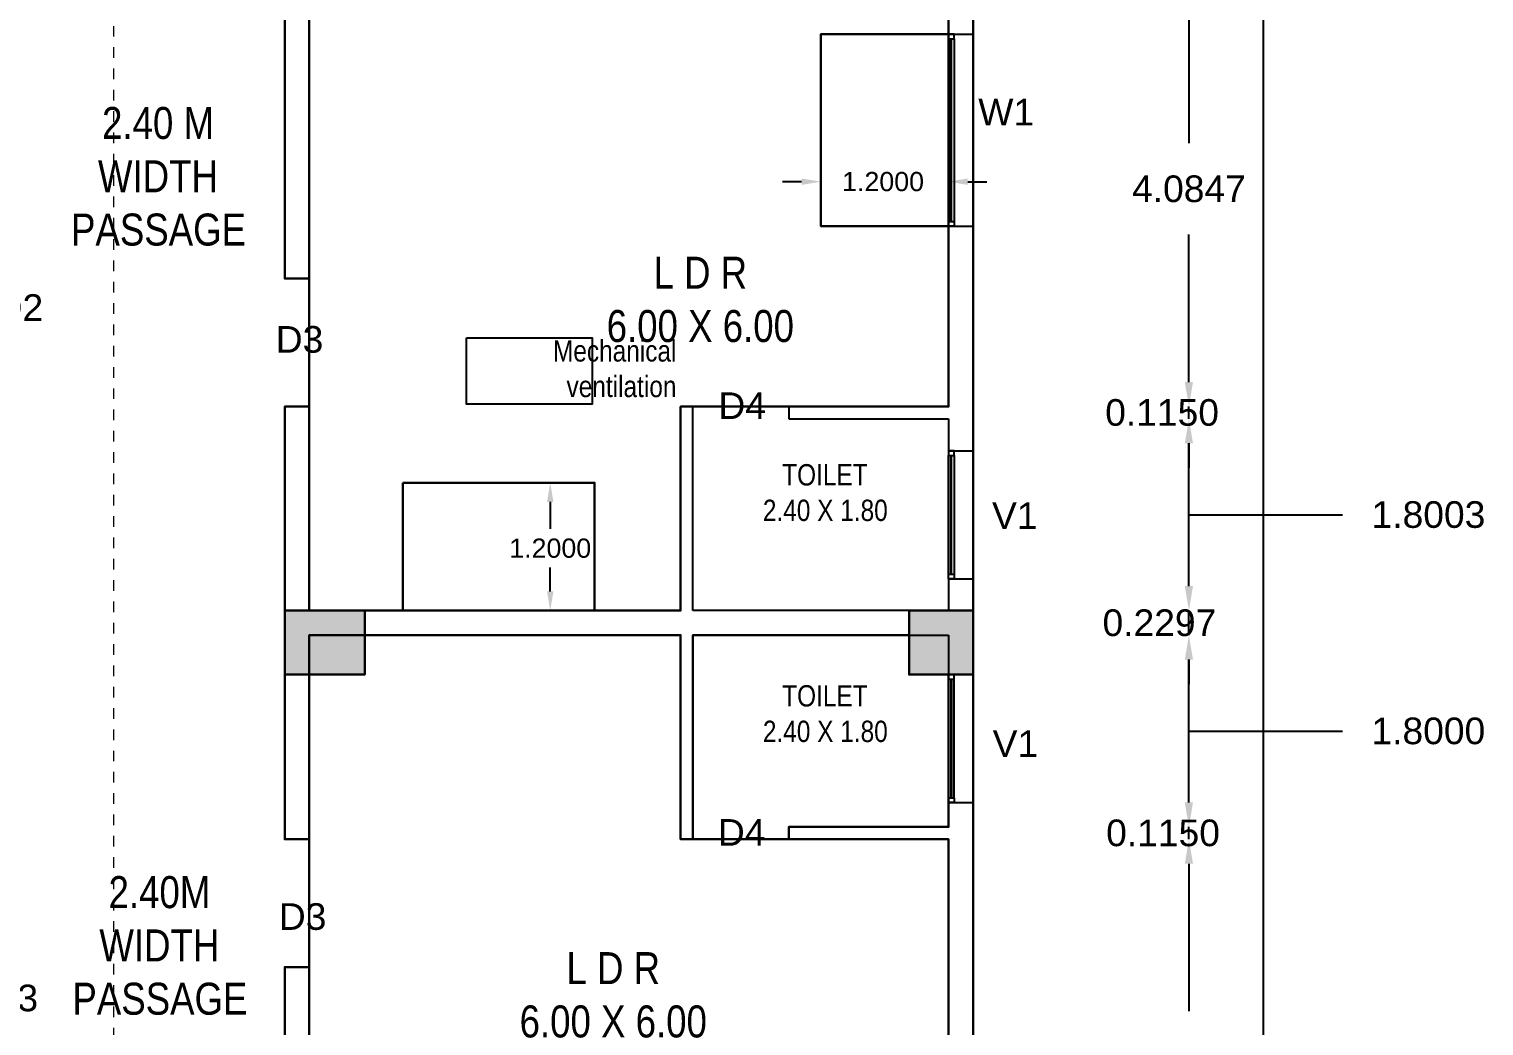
# Model space of a CAD drawing. Header units: metres. Extents: x -38 to 401, y 28 to 287.
# Drawn here: x 279.09 to 292.75, y 195.68 to 205.04 of the extents above; entities that cross this region are included whole.
import ezdxf

# ---------------------------------------------------------------- set-up
doc = ezdxf.new("R2010")
doc.units = ezdxf.units.M
doc.linetypes.add('CENTER', pattern=[2, 1.25, -0.25, 0.25, -0.25])
for name, color, linetype in [('BLK_1_FLR_0_REGULAR_ROOM_1', 117, 'Continuous'), ('BLK_1_FLR_2_AC_ROOM_4', 117, 'Continuous'), ('BLK_1_FLR_2_AC_ROOM_5', 117, 'Continuous'), ('BLK_1_FLR_2_ACROOM_5_LIGHT_VENTILATION_1', 117, 'Continuous'), ('BLK_1_FLR_2_ACROOM_5_LIGHT_VENTILATION_2', 117, 'Continuous'), ('BLK_1_FLR_2_CARPET_AREA', 10, 'Continuous'), ('UBEAM', 1, 'Continuous'), ('UHATCH', 8, 'Continuous')]:
    doc.layers.add(name, color=color, linetype=linetype)
for name, color, linetype, lineweight in [('BLK_1_FLR_2_BLT_UP_AREA', 4, 'Continuous', 30), ('BLK_1_LVL_2_BLDG_FOOT_PRINT', 4, 'Continuous', 30), ('UCOLUMN', 6, 'Continuous', 30)]:
    doc.layers.add(name, color=color, linetype=linetype, lineweight=lineweight)
doc.styles.get("Standard").update_dxf_attribs({"font": 'arial.ttf'})
doc.dimstyles.get("Standard").update_dxf_attribs({"dimtxt": 0.18, "dimasz": 0.18, "dimexe": 0.18, "dimexo": 0.0625, "dimgap": 0.09, "dimtad": 0, "dimtih": 1, "dimtoh": 1, "dimdec": 4, "dimzin": 0, "dimdsep": 46, "dimtxsty": 'Standard', "dimcen": 0.09, "dimadec": 0, "dimazin": 0, "dimtfac": 1, "dimtdec": 4, "dimtofl": 0, "dimtmove": 0, "dimatfit": 3, "dimfxl": 0, "dimtolj": 1, "dimtzin": 0, "dimarcsym": 0})
doc.dimstyles.new('STANDARD$0', dxfattribs={"dimtxt": 7, "dimasz": 3, "dimexe": 3, "dimexo": 1, "dimgap": 1.5, "dimtad": 1, "dimdec": 1, "dimzin": 1, "dimdsep": 46, "dimlunit": 4, "dimtxsty": 'Standard', "dimblk": 'OBLIQUE', "dimcen": 0.09375, "dimdle": 1, "dimclrd": 8, "dimclre": 8, "dimclrt": 7, "dimadec": 1, "dimazin": 0, "dimtfac": 1, "dimtdec": 1, "dimtix": 1, "dimtmove": 2, "dimatfit": 3, "dimldrblk": 'ARCHTICK', "dimfxl": 0, "dimfrac": 2, "dimtolj": 1, "dimtzin": 0, "dimarcsym": 0})

# ---------------------------------------------------------------- blocks, each defined once
blk = doc.blocks.new('*D141')
at = {"color": 0, "lineweight": -2}
for p, q in [((290.676, 215.32), (290.676, 188.992)), ((290.676, 162.43), (290.676, 188.757))]:
    blk.add_line(p, q, dxfattribs=at)
at = {"color": 0}
for points in [[(290.638, 215.32), (290.715, 215.32), (290.676, 215.55)], [(290.638, 162.43), (290.715, 162.43), (290.676, 162.2)]]:
    blk.add_solid(points, dxfattribs=at)
at = {"layer": 'Defpoints', "color": 0}
for p in [(289.453, 215.55), (287.953, 162.2), (290.676, 162.2)]:
    blk.add_point(p, dxfattribs=at)
at = {"color": 0, "lineweight": 25, "insert": (290.676, 188.875), "char_height": 0.23, "attachment_point": 5}
blk.add_mtext('\\A1;53.35', dxfattribs=at)
blk = doc.blocks.new('600X600')
at = {"layer": 'UHATCH', "linetype": 'Continuous'}
h = blk.add_hatch(color=256, dxfattribs=at)
h.dxf.hatch_style = 1
h.paths.add_polyline_path([(600, 600), (0, 600), (0, 0), (600, 0)])
at = {"layer": 'UCOLUMN', "linetype": 'Continuous'}
blk.add_lwpolyline([(0, 0), (600, 0), (600, 600), (0, 600)], close=True, dxfattribs=at)
blk = doc.blocks.new('750 x 750')
blk.add_blockref('600X600', (0, 75))
blk = doc.blocks.new('600X750')
at = {"layer": 'UHATCH', "linetype": 'Continuous'}
h = blk.add_hatch(color=256, dxfattribs=at)
h.dxf.hatch_style = 1
h.paths.add_polyline_path([(0, 600), (-750, 600), (-750, 0), (0, 0)])
at = {"layer": 'UCOLUMN', "linetype": 'Continuous'}
blk.add_lwpolyline([(0, 0), (-750, 0), (-750, 600), (0, 600)], close=True, dxfattribs=at)
blk = doc.blocks.new('ASDFSDFSDFDFD')
at = {"layer": 'UBEAM'}
blk.add_blockref('600X750', (-5710, 21690), dxfattribs=at)
at = {"layer": 'UBEAM', "linetype": 'Continuous', "xscale": -1}
blk.add_blockref('750 x 750', (0, 21615), dxfattribs=at)
blk = doc.blocks.new('*D555')
at = {"color": 0, "lineweight": -2}
for p, q in [((289.979, 197.205), (289.979, 195.82)), ((289.979, 193.58), (289.979, 194.965))]:
    blk.add_line(p, q, dxfattribs=at)
at = {"color": 0}
for points in [[(289.94, 197.205), (290.017, 197.205), (289.979, 197.435)], [(289.94, 193.58), (290.017, 193.58), (289.979, 193.35)]]:
    blk.add_solid(points, dxfattribs=at)
at = {"layer": 'Defpoints', "color": 0}
for p in [(287.723, 197.435), (289.979, 197.435), (287.723, 193.35)]:
    blk.add_point(p, dxfattribs=at)
at = {"color": 0, "lineweight": 25, "insert": (289.979, 195.392), "char_height": 0.25, "attachment_point": 5}
blk.add_mtext('\\A1;4.0853', dxfattribs=at)
blk = doc.blocks.new('*D556')
at = {"color": 0, "lineweight": -2}
for p, q in [((289.979, 197.78), (289.979, 198.01)), ((289.979, 197.435), (289.979, 197.55)), ((289.979, 197.205), (289.979, 196.975))]:
    blk.add_line(p, q, dxfattribs=at)
at = {"color": 0}
for points in [[(289.94, 197.78), (290.017, 197.78), (289.979, 197.55)], [(289.94, 197.205), (290.017, 197.205), (289.979, 197.435)]]:
    blk.add_solid(points, dxfattribs=at)
at = {"layer": 'Defpoints', "color": 0}
for p in [(287.723, 197.55), (289.979, 197.55), (287.723, 197.435)]:
    blk.add_point(p, dxfattribs=at)
at = {"color": 0, "lineweight": 25, "insert": (289.736, 197.493), "char_height": 0.25, "attachment_point": 5}
blk.add_mtext('\\A1;0.1150', dxfattribs=at)
blk = doc.blocks.new('*D557')
at = {"color": 0, "lineweight": -2}
for p, q in [((289.979, 197.78), (289.979, 199.12)), ((289.979, 198.45), (290.819, 198.45)), ((290.819, 198.45), (291.419, 198.45))]:
    blk.add_line(p, q, dxfattribs=at)
at = {"color": 0}
for points in [[(289.94, 199.12), (290.017, 199.12), (289.979, 199.35)], [(289.94, 197.78), (290.017, 197.78), (289.979, 197.55)]]:
    blk.add_solid(points, dxfattribs=at)
at = {"layer": 'Defpoints', "color": 0}
for p in [(287.723, 199.35), (289.979, 199.35), (287.723, 197.55)]:
    blk.add_point(p, dxfattribs=at)
at = {"color": 0, "lineweight": 25, "insert": (292.226, 198.45), "char_height": 0.25, "attachment_point": 5}
blk.add_mtext('\\A1;1.8000', dxfattribs=at)
blk = doc.blocks.new('*D558')
at = {"color": 0, "lineweight": -2}
for p, q in [((289.979, 199.81), (289.979, 200.04)), ((289.979, 199.35), (289.979, 199.58)), ((289.979, 199.12), (289.979, 198.89))]:
    blk.add_line(p, q, dxfattribs=at)
at = {"color": 0}
for points in [[(289.94, 199.81), (290.017, 199.81), (289.979, 199.58)], [(289.94, 199.12), (290.017, 199.12), (289.979, 199.35)]]:
    blk.add_solid(points, dxfattribs=at)
at = {"layer": 'Defpoints', "color": 0}
for p in [(287.723, 199.58), (289.979, 199.58), (287.723, 199.35)]:
    blk.add_point(p, dxfattribs=at)
at = {"color": 0, "lineweight": 25, "insert": (289.702, 199.465), "char_height": 0.25, "attachment_point": 5}
blk.add_mtext('\\A1;0.2297', dxfattribs=at)
blk = doc.blocks.new('*D559')
at = {"color": 0, "lineweight": -2}
for p, q in [((289.979, 199.81), (289.979, 201.15)), ((289.979, 200.48), (290.82, 200.48)), ((290.82, 200.48), (291.42, 200.48))]:
    blk.add_line(p, q, dxfattribs=at)
at = {"color": 0}
for points in [[(289.94, 201.15), (290.017, 201.15), (289.979, 201.38)], [(289.94, 199.81), (290.017, 199.81), (289.979, 199.58)]]:
    blk.add_solid(points, dxfattribs=at)
at = {"layer": 'Defpoints', "color": 0}
for p in [(287.723, 201.38), (289.979, 201.38), (287.723, 199.58)]:
    blk.add_point(p, dxfattribs=at)
at = {"color": 0, "lineweight": 25, "insert": (292.227, 200.48), "char_height": 0.25, "attachment_point": 5}
blk.add_mtext('\\A1;1.8003', dxfattribs=at)
blk = doc.blocks.new('*D560')
at = {"color": 0, "lineweight": -2}
for p, q in [((289.979, 201.725), (289.979, 201.955)), ((289.979, 201.38), (289.979, 201.495)), ((289.979, 201.15), (289.979, 200.92))]:
    blk.add_line(p, q, dxfattribs=at)
at = {"color": 0}
for points in [[(289.94, 201.725), (290.017, 201.725), (289.979, 201.495)], [(289.94, 201.15), (290.017, 201.15), (289.979, 201.38)]]:
    blk.add_solid(points, dxfattribs=at)
at = {"layer": 'Defpoints', "color": 0}
for p in [(287.723, 201.495), (289.979, 201.495), (287.723, 201.38)]:
    blk.add_point(p, dxfattribs=at)
at = {"color": 0, "lineweight": 25, "insert": (289.727, 201.438), "char_height": 0.25, "attachment_point": 5}
blk.add_mtext('\\A1;0.1150', dxfattribs=at)
blk = doc.blocks.new('*D561')
at = {"color": 0, "lineweight": -2}
for p, q in [((289.979, 205.35), (289.979, 203.965)), ((289.979, 201.725), (289.979, 203.11))]:
    blk.add_line(p, q, dxfattribs=at)
at = {"color": 0}
for points in [[(289.94, 205.35), (290.017, 205.35), (289.979, 205.58)], [(289.94, 201.725), (290.017, 201.725), (289.979, 201.495)]]:
    blk.add_solid(points, dxfattribs=at)
at = {"layer": 'Defpoints', "color": 0}
for p in [(287.723, 205.58), (289.979, 205.58), (287.723, 201.495)]:
    blk.add_point(p, dxfattribs=at)
at = {"color": 0, "lineweight": 25, "insert": (289.979, 203.537), "char_height": 0.25, "attachment_point": 5}
blk.add_mtext('\\A1;4.0847', dxfattribs=at)
blk = doc.blocks.new('*D963')
at = {"layer": 'BLK_1_FLR_2_ACROOM_5_LIGHT_VENTILATION_1', "color": 0, "lineweight": -2}
for p, q in [((286.523, 203.251), (286.523, 203.785)), ((287.723, 203.251), (287.723, 203.785)), ((286.343, 203.605), (286.163, 203.605)), ((287.903, 203.605), (288.083, 203.605))]:
    blk.add_line(p, q, dxfattribs=at)
at = {"layer": 'BLK_1_FLR_2_ACROOM_5_LIGHT_VENTILATION_1', "color": 0}
for points in [[(286.343, 203.635), (286.343, 203.575), (286.523, 203.605)], [(287.903, 203.635), (287.903, 203.575), (287.723, 203.605)]]:
    blk.add_solid(points, dxfattribs=at)
at = {"layer": 'Defpoints', "color": 0}
for p in [(287.723, 203.605), (286.523, 203.189), (287.723, 203.189)]:
    blk.add_point(p, dxfattribs=at)
at = {"layer": 'BLK_1_FLR_2_ACROOM_5_LIGHT_VENTILATION_1', "color": 0, "lineweight": 30, "insert": (287.108, 203.605), "char_height": 0.18, "attachment_point": 5}
blk.add_mtext('\\A1;1.2000', dxfattribs=at)
blk = doc.blocks.new('*D1085')
at = {"layer": 'BLK_1_FLR_2_ACROOM_5_LIGHT_VENTILATION_2', "color": 0, "lineweight": -2}
for p, q in [((284.338, 200.78), (283.804, 200.78)), ((283.984, 200.6), (283.984, 200.347)), ((283.984, 199.76), (283.984, 199.984)), ((284.338, 199.58), (283.804, 199.58))]:
    blk.add_line(p, q, dxfattribs=at)
at = {"layer": 'BLK_1_FLR_2_ACROOM_5_LIGHT_VENTILATION_2', "color": 0}
for points in [[(283.954, 200.6), (284.014, 200.6), (283.984, 200.78)], [(283.954, 199.76), (284.014, 199.76), (283.984, 199.58)]]:
    blk.add_solid(points, dxfattribs=at)
at = {"layer": 'Defpoints', "color": 0}
for p in [(283.984, 200.78), (284.4, 200.78), (284.4, 199.58)]:
    blk.add_point(p, dxfattribs=at)
at = {"layer": 'BLK_1_FLR_2_ACROOM_5_LIGHT_VENTILATION_2', "color": 0, "lineweight": 30, "insert": (283.984, 200.165), "char_height": 0.18, "attachment_point": 5}
blk.add_mtext('\\A1;1.2000', dxfattribs=at)

msp = doc.modelspace()

# ---------------------------------------------------------------- linework, layer by layer
at = {"linetype": 'CENTER', "lineweight": 20, "ltscale": 0.05}
msp.add_line((279.88359, 217.26594), (279.88359, 160.05121), dxfattribs=at)
at = {"color": 7, "lineweight": 25}
for p, q in [((287.9528, 204.98879), (287.9528, 205.80979)), ((281.4928, 205.57979), (281.4928, 202.69512)), ((281.7228, 202.69512), (281.7228, 205.57979)), ((287.7228, 205.57979), (287.7228, 204.98879)), ((287.7228, 204.98879), (287.9528, 204.98879)), ((287.9528, 203.18879), (287.9528, 204.98879)), ((287.7228, 203.20484), (287.7228, 204.9462)), ((287.74336, 203.23138), (287.74335, 204.9462)), ((287.75188, 203.23138), (287.75187, 204.9462)), ((287.7739, 204.9462), (287.77391, 203.20484)), ((287.7228, 203.18879), (287.9528, 203.18879)), ((287.9528, 201.07979), (287.9528, 203.18879)), ((281.4928, 202.69512), (281.7228, 202.69512)), ((281.7228, 201.49512), (281.4928, 201.49512)), ((281.4928, 201.49512), (281.4928, 197.43512)), ((281.7228, 199.58012), (281.7228, 201.49512)), ((285.3228, 201.49512), (285.2078, 201.49512)), ((285.2078, 201.49512), (285.2078, 199.58012)), ((285.3228, 199.58012), (285.3228, 201.49512)), ((287.7228, 201.49512), (286.2228, 201.49512)), ((286.2228, 201.49512), (286.2228, 201.38012)), ((286.2228, 201.38012), (287.7228, 201.38012)), ((287.7228, 201.38012), (287.7228, 201.07979)), ((287.7228, 201.07979), (287.9528, 201.07979)), ((287.7228, 199.89584), (287.7228, 201.0372)), ((287.74335, 199.92238), (287.74335, 201.0372)), ((287.75187, 199.92238), (287.75187, 201.0372)), ((287.7739, 201.0372), (287.7739, 199.89584)), ((287.95279, 199.87979), (287.9528, 201.07979)), ((287.7228, 199.87979), (287.7228, 199.57979)), ((287.7228, 199.87979), (287.9528, 199.87979)), ((287.9528, 198.97979), (287.9528, 199.87979)), ((285.2078, 199.58012), (281.7228, 199.58012)), ((287.7228, 199.57979), (285.3228, 199.58012)), ((281.7228, 197.43512), (281.7228, 199.35012)), ((281.7228, 199.35012), (285.2078, 199.35012)), ((285.2078, 199.35012), (285.2078, 197.43512)), ((285.3228, 197.43512), (285.3228, 199.35012)), ((285.3228, 199.35012), (287.7228, 199.35012)), ((287.7228, 199.35012), (287.7228, 198.97979)), ((287.7228, 198.97979), (287.9528, 198.97979)), ((287.7228, 198.96374), (287.7228, 197.82238)), ((287.7739, 197.82238), (287.7739, 198.96374)), ((287.95279, 198.97979), (287.9528, 197.77979)), ((287.74335, 198.9372), (287.74335, 197.82238)), ((287.75187, 198.9372), (287.75187, 197.82238)), ((287.7228, 197.77979), (287.7228, 197.55012)), ((287.7228, 197.77979), (287.9528, 197.77979)), ((287.9528, 195.64379), (287.9528, 197.77979)), ((287.7228, 197.55012), (286.2228, 197.55012)), ((286.2228, 197.55012), (286.2228, 197.43512)), ((281.4928, 197.43512), (281.7228, 197.43512)), ((285.2078, 197.43512), (285.3228, 197.43512)), ((286.2228, 197.43512), (287.7228, 197.43512)), ((287.7228, 197.43512), (287.7228, 195.64379)), ((281.4928, 196.23512), (281.4928, 192.68246)), ((281.7228, 196.23512), (281.4928, 196.23512)), ((281.7228, 193.34979), (281.7228, 196.23512))]:
    msp.add_line(p, q, dxfattribs=at)
for points in [[(287.7228, 204.9462), (287.7739, 204.9462), (287.7739, 204.98879), (287.7228, 204.98879)], [(287.7228, 203.23138), (287.77391, 203.23138), (287.77391, 203.18879), (287.7228, 203.18879)], [(283.19875, 202.14017), (284.37818, 202.14017), (284.37818, 201.51874), (283.19875, 201.51874)], [(287.7228, 201.0372), (287.7739, 201.0372), (287.7739, 201.07979), (287.7228, 201.07979)], [(287.7228, 199.92238), (287.7739, 199.92238), (287.7739, 199.87979), (287.7228, 199.87979)], [(287.7228, 198.9372), (287.7739, 198.9372), (287.7739, 198.97979), (287.7228, 198.97979)], [(287.7228, 197.82238), (287.7739, 197.82238), (287.7739, 197.77979), (287.7228, 197.77979)]]:
    msp.add_lwpolyline(points, close=True, dxfattribs=at)
at = {"layer": 'BLK_1_FLR_0_REGULAR_ROOM_1', "color": 2, "lineweight": 30}
msp.add_line((287.7228, 203.18879), (287.7228, 201.49512), dxfattribs=at)
at = {"layer": 'BLK_1_FLR_2_AC_ROOM_4', "color": 2, "lineweight": 30}
msp.add_lwpolyline([(287.7228, 193.34979), (281.7228, 193.34979), (281.7228, 197.43512), (281.7228, 199.35012), (285.2078, 199.35012), (285.2078, 197.43512), (287.7228, 197.43512)], close=True, dxfattribs=at)
at = {"layer": 'BLK_1_FLR_2_AC_ROOM_5', "color": 2, "lineweight": 30}
msp.add_lwpolyline([(287.7228, 201.49512), (285.2078, 201.49512), (285.2078, 199.58012), (281.7228, 199.58012), (281.7228, 205.57979), (287.7228, 205.57979)], close=True, dxfattribs=at)
at = {"layer": 'BLK_1_FLR_2_ACROOM_5_LIGHT_VENTILATION_1', "color": 2, "lineweight": 30}
msp.add_lwpolyline([(287.7228, 204.98879), (287.7228, 203.18879), (286.5228, 203.18879), (286.5228, 204.98879)], close=True, dxfattribs=at)
at = {"layer": 'BLK_1_FLR_2_ACROOM_5_LIGHT_VENTILATION_2', "color": 2, "lineweight": 30}
msp.add_lwpolyline([(282.60029, 200.78012), (284.40029, 200.78012), (284.40029, 199.58012), (282.60029, 199.58012)], close=True, dxfattribs=at)
at = {"layer": 'BLK_1_FLR_2_BLT_UP_AREA', "color": 12, "lineweight": 30}
msp.add_lwpolyline([(266.4028, 162.19968), (266.4028, 215.54979), (289.4528, 215.54979), (289.4528, 205.57979), (287.9528, 205.57979), (287.9528, 162.19968)], close=True, dxfattribs=at)
at = {"layer": 'BLK_1_FLR_2_CARPET_AREA', "color": 15, "linetype": 'Continuous', "lineweight": 30}
for points in [[(281.4928, 205.57979), (281.4928, 202.69512), (281.7228, 202.69512), (281.7228, 205.20979)], [(287.7228, 205.20979), (287.7228, 201.49512), (285.2078, 201.49512), (285.2078, 199.58012), (281.7228, 199.58012), (281.7228, 201.49512), (281.4928, 201.49512), (281.4928, 197.43512), (281.7228, 197.43512), (281.7228, 198.97979), (282.2428, 198.97979), (282.2428, 199.35012), (285.2078, 199.35012), (285.2078, 197.43512), (285.3228, 197.43512), (285.3228, 199.35012), (287.3528, 199.35012), (287.3528, 198.97979), (287.7228, 198.97979), (287.7228, 197.55012), (286.2228, 197.55012), (286.2228, 197.43512), (287.7228, 197.43512), (287.7228, 193.34979)], [(281.7228, 193.34979), (281.7228, 196.23512), (281.4928, 196.23512), (281.4928, 192.74979)]]:
    msp.add_lwpolyline(points, dxfattribs=at)
at = {"layer": 'BLK_1_LVL_2_BLDG_FOOT_PRINT', "color": 1}
msp.add_lwpolyline([(266.40278, 162.19979), (266.40278, 215.54979), (289.45278, 215.54979), (289.45278, 205.57979), (287.95278, 205.57979), (287.95278, 162.19979)], close=True, dxfattribs=at)

# ---------------------------------------------------------------- block references
at = {"color": 7, "lineweight": 25, "xscale": 0.001, "yscale": 0.001, "zscale": 0.001}
msp.add_blockref('ASDFSDFSDFDFD', (287.9528, 177.28979), dxfattribs=at)
msp.add_blockref('ASDFSDFSDFDFD', (287.9528, 177.28979), dxfattribs=at)

# ---------------------------------------------------------------- texts
at = {"color": 7, "lineweight": 25}
for s, insert, char_height, width, attachment_point in [('{\\fArial Narrow|b0|i0|c0|p34;\\W5.2504;  \\W1;2.40 M\\P\\W5.04858;  \\W1;WIDTH\\P{\\W7.453694; }PASSAGE}', (278.77417, 204.30602), 0.3, 3.0224593, 1), ('{\\fArial Narrow|b0|i0|c0|p34;\\W5.03576;  \\W1;L D R\\P{\\W5.467664; }6.00 X 6.00}', (283.99154, 202.90104), 0.3, 2.774038, 1), ('{\\fArial Narrow|b0|i0|c0|p34;Mechanical\\Pventilation}', (285.16879, 201.58102), 0.2, 2.774038, 9), ('{\\fArial Narrow|b0|i0|c0|p34;\\W7.77661;  \\W1;TOILET\\P\\W6.3553;  \\W1;2.40 X 1.80}', (285.17029, 200.95471), 0.2, 2.774038, 1), ('{\\fArial Narrow|b0|i0|c0|p34;\\W7.77661;  \\W1;TOILET\\P\\W6.3553;  \\W1;2.40 X 1.80}', (285.17029, 198.88062), 0.2, 2.774038, 1), ('{\\fArial Narrow|b0|i0|c0|p34;\\W5.5004;  \\W1;2.40M\\P\\W5.04858;  \\W1;WIDTH\\P{\\W7.453694; }PASSAGE}', (278.7874, 197.0886), 0.3, 3.0224593, 1), ('{\\fArial Narrow|b0|i0|c0|p34;\\W5.03576;  \\W1;L D R\\P{\\W5.467664; }6.00 X 6.00}', (283.17425, 196.37542), 0.3, 2.774038, 1)]:
    msp.add_mtext(s, dxfattribs=dict(at, insert=insert, char_height=char_height, width=width, attachment_point=attachment_point))
at = {"color": 7, "lineweight": 25, "char_height": 0.25, "attachment_point": 1}
for s, insert in [('W1', (288.00183, 204.38272)), ('D2', (278.77883, 202.54913)), ('D3', (281.40799, 202.25048)), ('D4', (285.56283, 201.62813)), ('V1', (288.13083, 200.59572)), ('V1', (288.13683, 198.45672)), ('D4', (285.55783, 197.62413)), ('D3', (281.43699, 196.83448)), ('D3', (278.73099, 196.07048))]:
    msp.add_mtext_dynamic_manual_height_columns(s, width=331.5310086, gutter_width=1000, heights=[0], dxfattribs=dict(at, insert=insert))

# ---------------------------------------------------------------- dimensions: what is measured, and where the dimension line sits
at = {"color": 7, "lineweight": 25}
dim = msp.add_linear_dim(base=(290.67632, 162.19979), p1=(289.4528, 215.54979), p2=(287.9528, 162.19979), angle=90, text='53.35', dimstyle='Standard', override={"dimscale": 1, "dimtxt": 0.23, "dimasz": 0.23, "dimgap": 0, "dimse1": 1, "dimse2": 1, "dimtmove": 1}, dxfattribs=at)
dim.commit()
dim.dimension.update_dxf_attribs({"geometry": '*D141', "text_midpoint": (290.67632, 188.87479)})
at = {"lineweight": 25}
for base, p1, p2, picture, middle in [((289.97874, 205.57979), (287.7228, 201.49512), (287.7228, 205.57979), '*D561', (289.97874, 203.53746)), ((289.97874, 201.38012), (287.7228, 199.57979), (287.7228, 201.38012), '*D559', (291.71965, 200.47996)), ((289.97874, 199.35012), (287.7228, 197.55012), (287.7228, 199.35012), '*D557', (291.71931, 198.45012)), ((289.97874, 197.43512), (287.7228, 193.34979), (287.7228, 197.43512), '*D555', (289.97874, 195.39246))]:
    dim = msp.add_linear_dim(base=base, p1=p1, p2=p2, angle=90, dimstyle='Standard', override={"dimscale": 1, "dimtxt": 0.25, "dimasz": 0.23, "dimgap": 0.3, "dimpost": '\\X', "dimse1": 1, "dimse2": 1, "dimtmove": 1, "dimfxl": 25.4}, dxfattribs=at)
    dim.commit()
    dim.dimension.update_dxf_attribs({"geometry": picture, "text_midpoint": middle})
for base, p1, p2, picture, middle in [((289.97874, 201.49512), (287.7228, 201.38012), (287.7228, 201.49512), '*D560', (289.72727, 201.43762)), ((289.97874, 199.57979), (287.7228, 199.35012), (287.7228, 199.57979), '*D558', (289.70178, 199.46496)), ((289.97874, 197.55012), (287.7228, 197.43512), (287.7228, 197.55012), '*D556', (289.73597, 197.49262))]:
    dim = msp.add_linear_dim(base=base, p1=p1, p2=p2, angle=90, dimstyle='Standard', override={"dimscale": 1, "dimtxt": 0.25, "dimasz": 0.23, "dimgap": 0.3, "dimpost": '\\X', "dimse1": 1, "dimse2": 1, "dimtmove": 1, "dimfxl": 25.4}, dxfattribs=at)
    dim.commit()
    dim.dimension.update_dxf_attribs({"geometry": picture, "text_midpoint": middle, "dimtype": 128})
at = {"layer": 'BLK_1_FLR_2_ACROOM_5_LIGHT_VENTILATION_1', "color": 232, "lineweight": 30}
dim = msp.add_linear_dim(base=(287.7228, 203.60483), p1=(286.5228, 203.18879), p2=(287.7228, 203.18879), dimstyle='STANDARD$0', override={"dimtxt": 0.18, "dimasz": 0.18, "dimexe": 0.18, "dimexo": 0.0625, "dimgap": 0.09, "dimtad": 0, "dimtih": 1, "dimtoh": 1, "dimdec": 4, "dimzin": 0, "dimlunit": 2, "dimpost": '', "dimcen": 0.09, "dimdle": 0, "dimclrd": 0, "dimclre": 0, "dimclrt": 0, "dimadec": 0, "dimtdec": 4, "dimtix": 0, "dimtofl": 0, "dimtmove": 0, "dimfrac": 0}, dxfattribs=at)
dim.commit()
dim.dimension.update_dxf_attribs({"geometry": '*D963', "text_midpoint": (287.10817, 203.60483), "dimtype": 160})
at = {"layer": 'BLK_1_FLR_2_ACROOM_5_LIGHT_VENTILATION_2', "color": 232, "lineweight": 30}
dim = msp.add_linear_dim(base=(283.98425, 200.78012), p1=(284.40029, 199.58012), p2=(284.40029, 200.78012), angle=90, dimstyle='STANDARD$0', override={"dimtxt": 0.18, "dimasz": 0.18, "dimexe": 0.18, "dimexo": 0.0625, "dimgap": 0.09, "dimtad": 0, "dimtih": 1, "dimtoh": 1, "dimdec": 4, "dimzin": 0, "dimlunit": 2, "dimpost": '', "dimcen": 0.09, "dimdle": 0, "dimclrd": 0, "dimclre": 0, "dimclrt": 0, "dimadec": 0, "dimtdec": 4, "dimtix": 0, "dimtofl": 0, "dimtmove": 0, "dimfrac": 0}, dxfattribs=at)
dim.commit()
dim.dimension.update_dxf_attribs({"geometry": '*D1085', "text_midpoint": (283.98425, 200.1655), "dimtype": 160})

doc.saveas('drawing.dxf')
